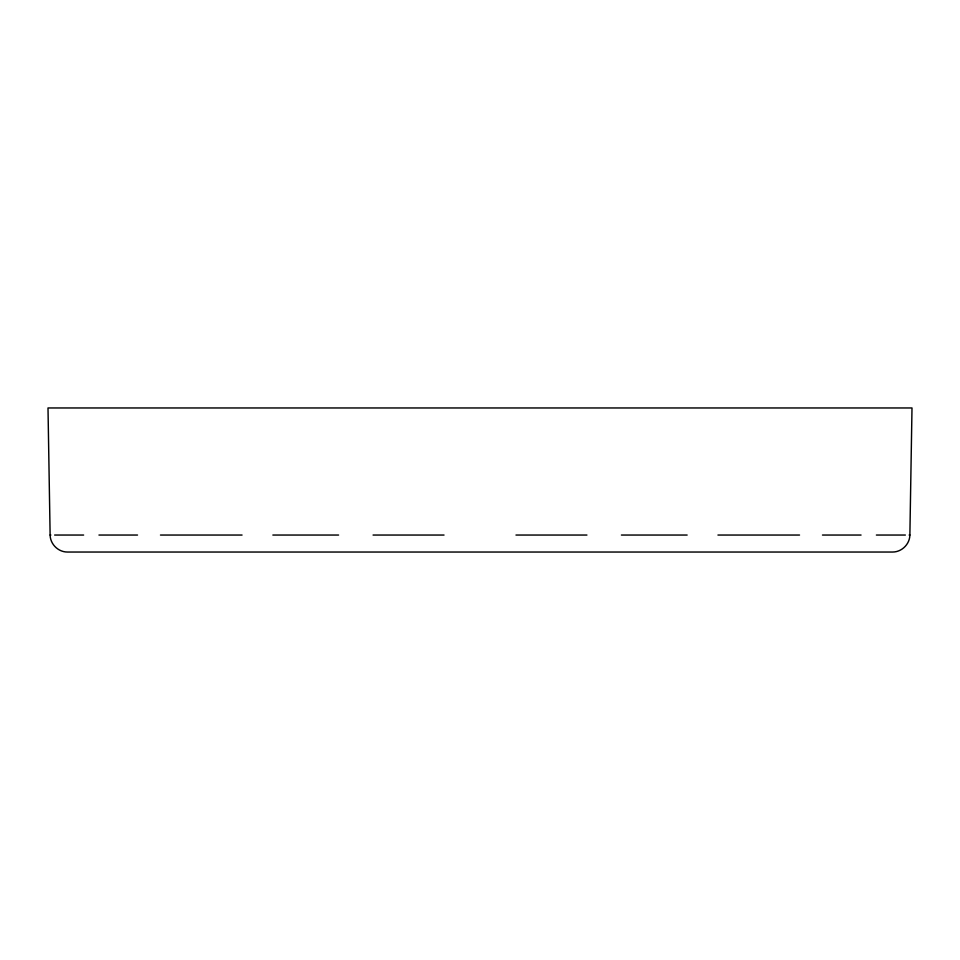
<?xml version="1.0" encoding="UTF-8"?>
<svg xmlns="http://www.w3.org/2000/svg" width="960" height="960" viewBox="0 0 960 960"><rect width="100%" height="100%" fill="white"/><g stroke="black" fill="none" stroke-linecap="round" stroke-linejoin="round"><path stroke-width="1.44" d="M909.876 535.044L912 407.964L48 407.964L50.124 535.044C50.232 544.188 58.26 552.084 67.404 552.036L892.596 552.036C901.74 552.084 909.768 544.188 909.876 535.044L909.12 535.044M50.124 535.044L50.88 535.044M54.636 535.044L83.628 535.044M98.952 535.044L137.52 535.044M160.464 535.044L242.052 535.044M272.856 535.044L338.592 535.044M373.068 535.044L444.024 535.044M515.976 535.044L586.932 535.044M621.408 535.044L687.144 535.044M717.948 535.044L799.536 535.044M822.48 535.044L861.048 535.044M876.372 535.044L905.364 535.044"/></g></svg>
